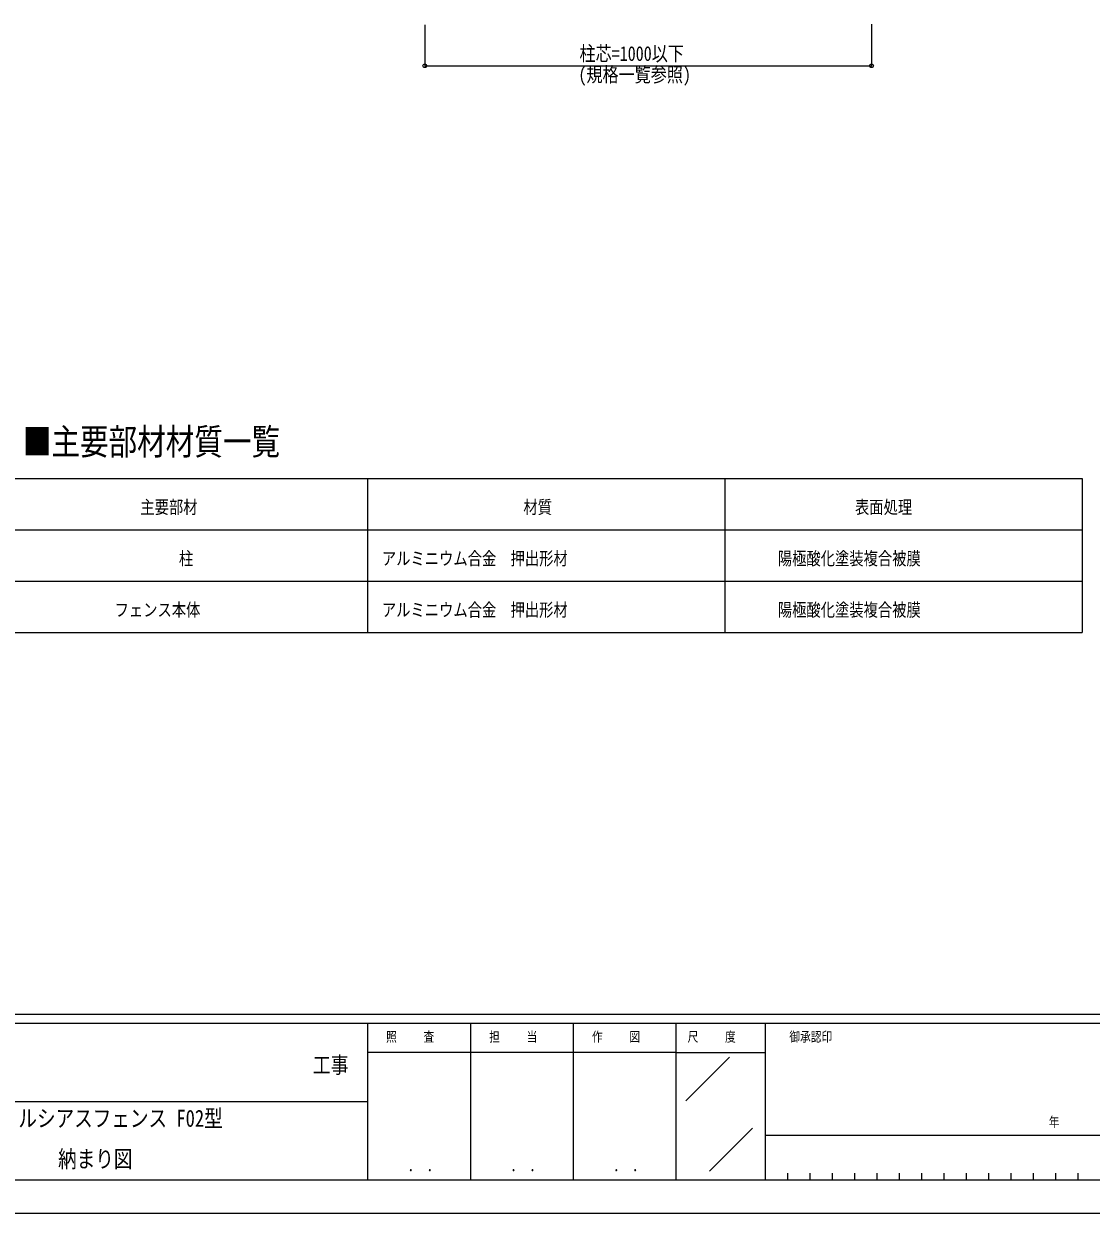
# Model space of a CAD drawing. Units: millimetres, scale not verified. Extents: x -4205 to 4205, y -2970 to 2970.
# Drawn here: x 525 to 2915, y -2970 to -307 of the extents above; entities that cross this region are included whole.
import ezdxf
from ezdxf.enums import TextEntityAlignment as Align

# ---------------------------------------------------------------- set-up
doc = ezdxf.new("R2010")
doc.units = ezdxf.units.MM
doc.header["$LTSCALE"] = 10
for name, color, linetype in [('0-1_USER1', 3, 'Continuous'), ('0-3_YKK_D', 6, 'Continuous'), ('0-4_YKK_ZWAK', 7, 'Continuous')]:
    doc.layers.add(name, color=color, linetype=linetype)
doc.styles.add('ＭＳ ゴシック', font='')
doc.styles.get('ＭＳ ゴシック').set_extended_font_data('MS Gothic')

msp = doc.modelspace()

# ---------------------------------------------------------------- linework, layer by layer
at = {"layer": '0-1_USER1'}
for p, q in [((495.02, -1325), (2895.02, -1325)), ((1295.02, -1325), (1295.02, -1670)), ((2095.02, -1325), (2095.02, -1670)), ((2895.02, -1325), (2895.02, -1670)), ((495.02, -1440), (2895.02, -1440)), ((495.02, -1555), (2895.02, -1555)), ((495.02, -1670), (2895.02, -1670))]:
    msp.add_line(p, q, dxfattribs=at)
at = {"layer": '0-3_YKK_D'}
for p, q in [((1423, -309.43), (1423, -401.78)), ((2423, -307.29), (2423, -401.78)), ((1423, -400.78), (2423, -400.78))]:
    msp.add_line(p, q, dxfattribs=at)
for centre in [(1423, -400.78), (2423, -400.78)]:
    msp.add_circle(centre, 4.25, dxfattribs=at)
at = {"layer": '0-4_YKK_ZWAK'}
for p, q in [((3895.02, -2525), (-3904.98, -2525)), ((1295.02, -2545), (-4.98, -2545)), ((1525.02, -2545), (1525.02, -2895)), ((1755.02, -2545), (1755.02, -2895)), ((1985.02, -2545), (1985.02, -2895)), ((2185.02, -2545), (1985.02, -2545)), ((3217.52, -2545), (2185.02, -2545)), ((2185.02, -2545), (2185.02, -2895)), ((1985.02, -2610), (1295.02, -2610)), ((1985.02, -2610), (2185.02, -2610)), ((2007.1, -2718.29), (2105.04, -2620.36)), ((-4.98, -2720), (1295.02, -2720)), ((2060.67, -2875.99), (2156.89, -2779.77)), ((2185.02, -2795), (3217.52, -2795)), ((-4.98, -2895), (1295.02, -2895)), ((1295.02, -2895), (1985.02, -2895)), ((1985.02, -2895), (2185.02, -2895)), ((2185.02, -2895), (3217.52, -2895)), ((2235.02, -2880), (2235.02, -2895)), ((2285.02, -2880), (2285.02, -2895)), ((2335.02, -2880), (2335.02, -2895)), ((2385.02, -2880), (2385.02, -2895)), ((2435.02, -2880), (2435.02, -2895)), ((2485.02, -2880), (2485.02, -2895)), ((2535.02, -2880), (2535.02, -2895)), ((2585.02, -2880), (2585.02, -2895)), ((2635.02, -2880), (2635.02, -2895)), ((2685.02, -2880), (2685.02, -2895)), ((2735.02, -2880), (2735.02, -2895)), ((2785.02, -2880), (2785.02, -2895)), ((2835.02, -2880), (2835.02, -2895)), ((2885.02, -2880), (2885.02, -2895))]:
    msp.add_line(p, q, dxfattribs=at)
msp.add_lwpolyline([(-4205, -2970), (4205, -2970), (4205, 2970), (-4205, 2970)], close=True, dxfattribs=at)
msp.add_lwpolyline([(1985.02, -2545), (1295.02, -2545), (1295.02, -2895)], dxfattribs=at)

# ---------------------------------------------------------------- texts
at = {"layer": '0-1_USER1', "style": 'ＭＳ ゴシック', "width": 0.8}
for s, height, p in [('■主要部材材質一覧', 58.65, (523.08, -1289.42)), ('主要部材', 29.33, (786.22, -1412.5)), ('材質', 29.33, (1643.82, -1412.5)), ('表面処理', 29.33, (2386.22, -1412.5)), ('柱', 29.33, (872.62, -1527.5)), ('アルミニウム合金\u3000押出形材', 29.33, (1327.02, -1527.5)), ('陽極酸化塗装複合被膜', 29.33, (2213.42, -1527.5)), ('フェンス本体', 29.33, (728.62, -1642.5)), ('アルミニウム合金\u3000押出形材', 29.33, (1327.02, -1642.5)), ('陽極酸化塗装複合被膜', 29.33, (2213.42, -1642.5)), ('形材フェンス ルシアスフェンス F02型', 38.12, (242.97, -2788)), ('納まり図', 38.12, (602.11, -2879))]:
    msp.add_text(s, height=height, dxfattribs=at).set_placement(p, align=Align.BOTTOM_LEFT)
at = {"layer": '0-3_YKK_D', "style": 'ＭＳ ゴシック', "width": 0.8}
for s, p in [('柱芯=1000以下', (1769.4, -399.78)), ('(規格一覧参照)', (1767, -446.78))]:
    msp.add_text(s, height=32.99, dxfattribs=at).set_placement(p, align=Align.BOTTOM_LEFT)
at = {"layer": '0-4_YKK_ZWAK', "style": 'ＭＳ ゴシック', "width": 0.8}
for s, height, p in [('照     査', 21.99, (1336.42, -2592.5)), ('担     当', 21.99, (1567.22, -2592.5)), ('作     図', 21.99, (1797.22, -2592.5)), ('尺     度', 21.99, (2011.42, -2592.5)), ('御承認印', 21.99, (2239.14, -2592.5)), ('工事', 36.66, (1172.33, -2667.46)), ('年        月        日', 21.99, (2819.91, -2783.21)), ('． ．', 25.92, (1385, -2884.35)), ('． ．', 25.92, (1615, -2884.35)), ('． ．', 25.92, (1845, -2884.35))]:
    msp.add_text(s, height=height, dxfattribs=at).set_placement(p, align=Align.BOTTOM_LEFT)

doc.saveas('drawing.dxf')
